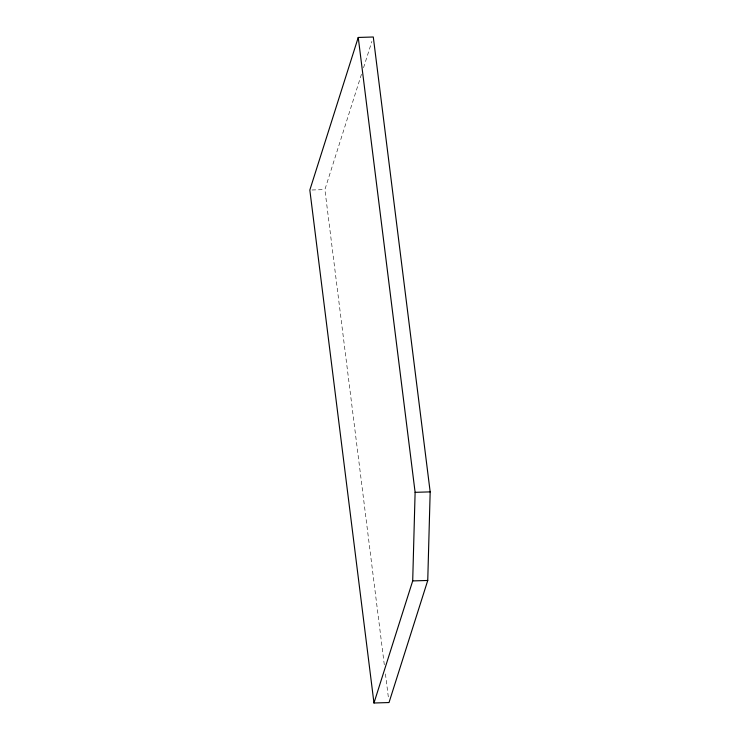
<?xml version="1.0" encoding="UTF-8"?>
<svg xmlns="http://www.w3.org/2000/svg" width="740" height="740" viewBox="0 0 740 740"><rect width="100%" height="100%" fill="white"/><g stroke="black" fill="none" stroke-linecap="round" stroke-linejoin="round"><path stroke-width="0.56" stroke-dasharray="3.7 2.78" d="M384.3 664.76L324.888 189.597L361.795 73.232M363.543 67.738L371.896 41.394M311.984 189.986L324.888 189.597M385.438 673.918L388.445 697.968"/><path stroke-width="1.11" d="M373.968 703L412.698 580.918L415.112 492.331L358.243 37.453L373.293 37L430.171 491.878L427.748 580.465L389.018 702.547L373.968 703L309.829 190.051L358.243 37.453M415.112 492.331L430.171 491.878M412.698 580.918L427.748 580.465"/></g></svg>
